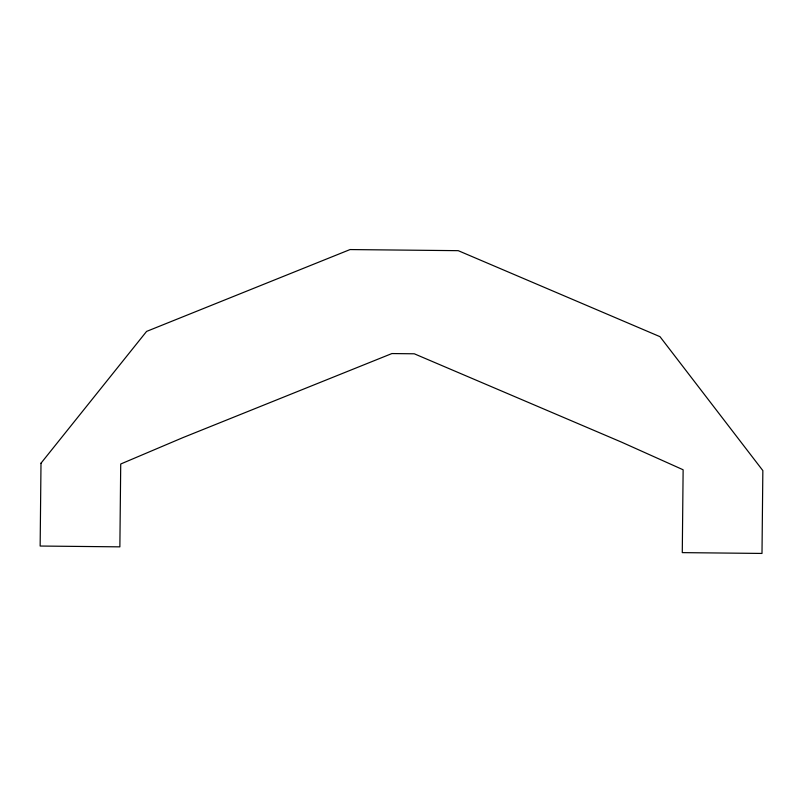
<?xml version="1.0" encoding="UTF-8"?>
<svg xmlns="http://www.w3.org/2000/svg" width="803" height="803" viewBox="0 0 803 803"><rect width="100%" height="100%" fill="white"/><g stroke="black" fill="none" stroke-linecap="round" stroke-linejoin="round"><path stroke-width="1.2" d="M41.003 463.19L40.15 546.04L119.868 546.853L120.721 464.004L182.903 437.625L391.894 353.561L414.278 353.792L621.492 442.122L683.132 469.775L682.279 552.625L761.997 553.438L762.85 470.588L659.986 336.668L458.232 250.666L350.058 249.562L146.588 331.408L41.003 463.19"/></g></svg>
